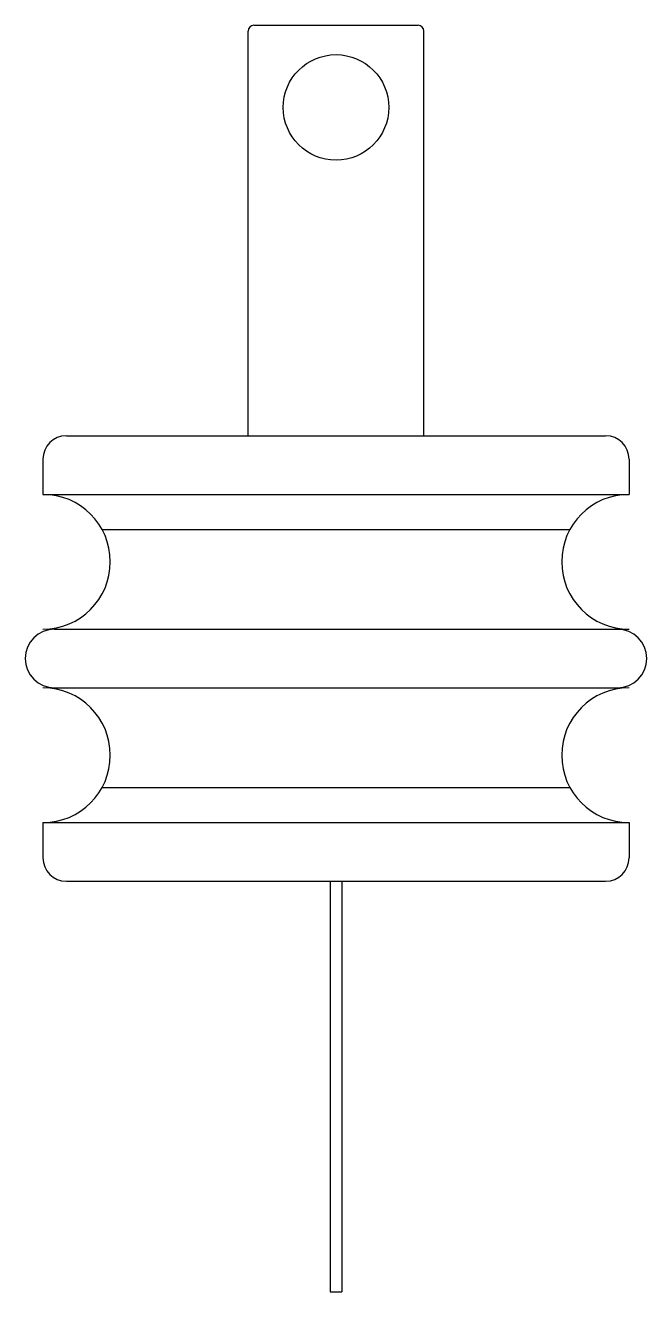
# Model space of a CAD drawing. Header units: millimetres. Extents: x 0 to 53, y 0 to 108.
import ezdxf

# ---------------------------------------------------------------- set-up
doc = ezdxf.new("R2010")
doc.units = ezdxf.units.MM

# ---------------------------------------------------------------- blocks, each defined once
blk = doc.blocks.new('*U433')
for p, q in [((-7.5, 50), (-7.5, 84.5)), ((-7, 85), (7, 85)), ((7.5, 50), (7.5, 84.5)), ((-23, 50), (23, 50)), ((-25, 48), (-25, 45)), ((25, 48), (25, 45)), ((-25, 45), (25, 45)), ((-25, 17), (25, 17)), ((-25, 17), (-25, 14)), ((25, 17), (25, 14)), ((-23, 12), (23, 12)), ((-0.5, 12), (-0.5, -23)), ((0.5, 12), (0.5, -23)), ((-0.5, -23), (0.5, -23))]:
    blk.add_line(p, q)
at = {"color": 32}
for p, q in [((-19.95, 42), (19.95, 42)), ((-24, 33.5), (25, 33.5)), ((-24, 28.5), (24, 28.5)), ((-19.95, 20), (19.95, 20))]:
    blk.add_line(p, q, dxfattribs=at)
blk.add_circle((0, 78), 4.5)
for centre, radius, start, end in [((-7, 84.5), 0.5, 90, 180), ((7, 84.5), 0.5, 0, 90), ((-23, 48), 2, 90, 180), ((23, 48), 2, 0, 90), ((-23, 14), 2, 180, 270), ((23, 14), 2, 270, 0)]:
    blk.add_arc(centre, radius, start, end)
for centre, radius, start, end in [((-25, 39.25), 5.75, 270, 90), ((25, 39.25), 5.75, 90, 270), ((-24, 31), 2.5, 90, 270), ((24, 31), 2.5, 270, 90), ((-25, 22.75), 5.75, 270, 90), ((25, 22.75), 5.75, 90, 270)]:
    blk.add_arc(centre, radius, start, end, dxfattribs=at)

msp = doc.modelspace()

# ---------------------------------------------------------------- block references
msp.add_blockref('*U433', (26.5, 23))

doc.saveas('drawing.dxf')
